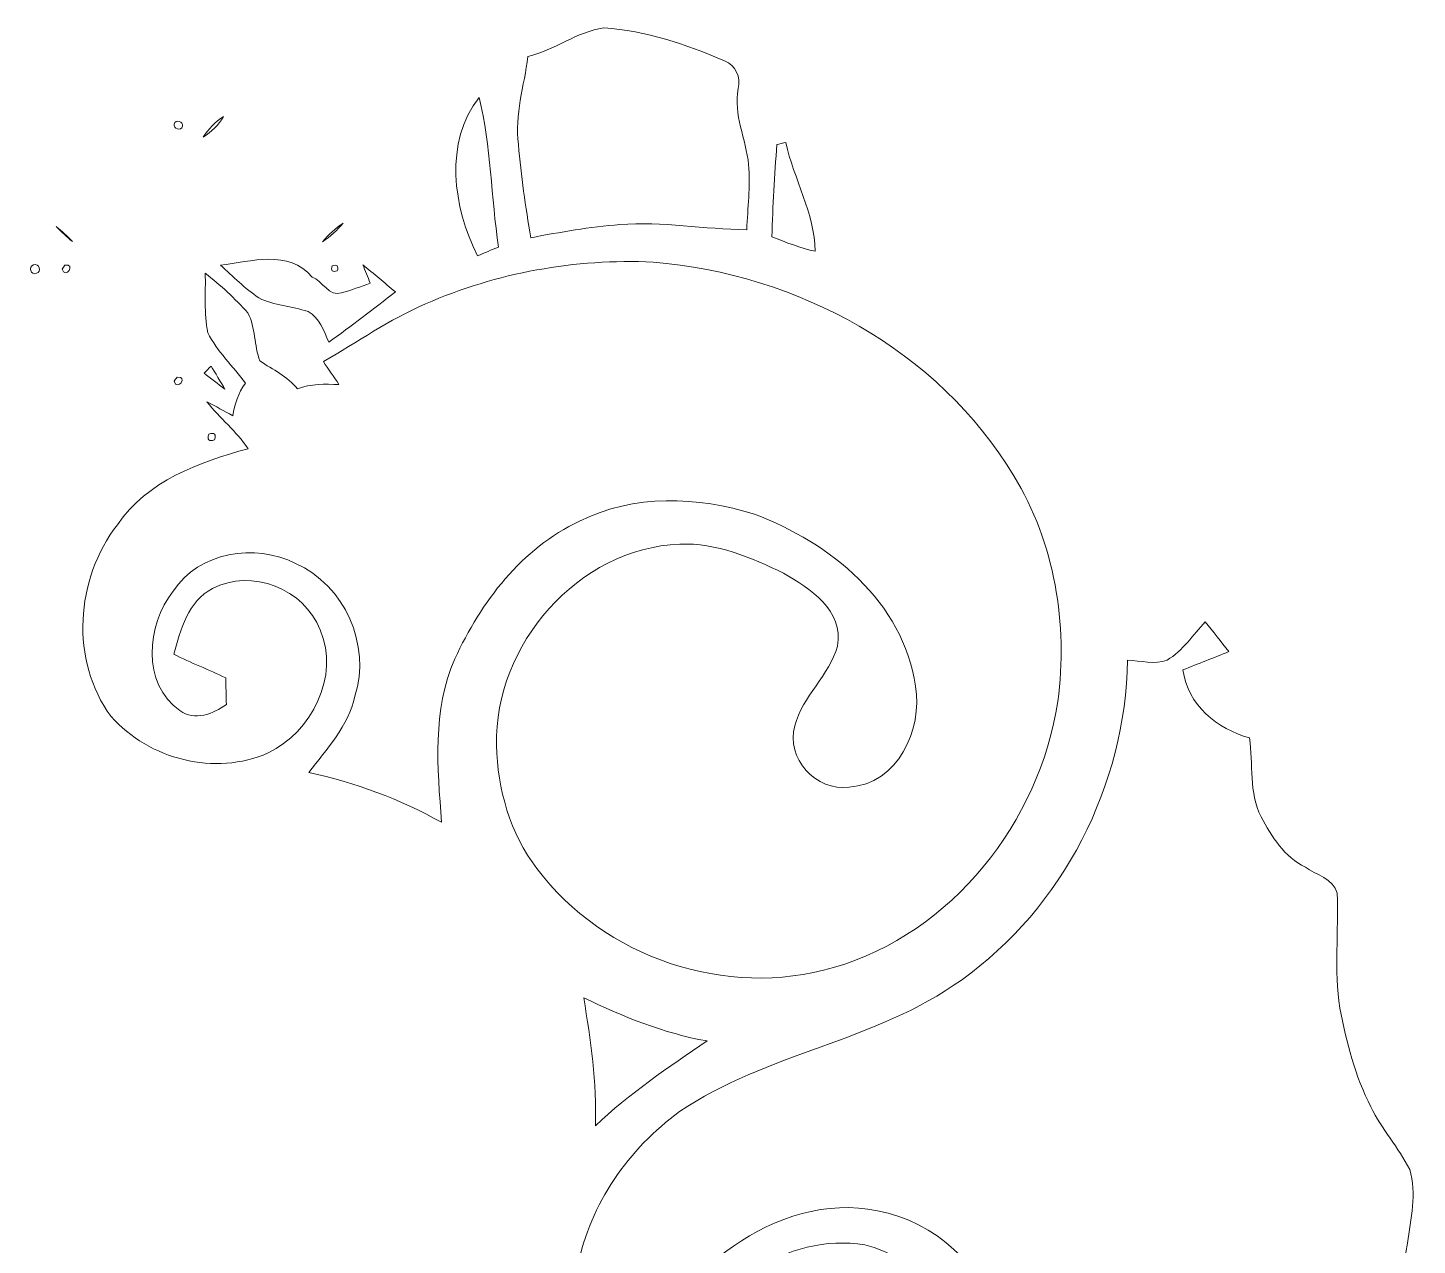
# Model space of a CAD drawing. Header units: centimetres. Extents: x -16.2 to 16.1, y -15.7 to 15.7.
# Drawn here: x -13.59 to 0.4, y -1.43 to 10.82 of the extents above; entities that cross this region are included whole.
import ezdxf

# ---------------------------------------------------------------- set-up
doc = ezdxf.new("R2010")
doc.units = ezdxf.units.CM
doc.header["$MEASUREMENT"] = 0
doc.layers.add('Layer 1', color=7, linetype='Continuous')

msp = doc.modelspace()

# ---------------------------------------------------------------- linework, layer by layer
at = {"layer": 'Layer 1', "color": 251, "lineweight": 9}
for points, knots in [([(-8.54912, 10.53236), (-8.58581, 10.23813), (-8.68635, 9.9464), (-8.64508, 9.64652), (-8.64508, 9.64652), (-8.61932, 9.3322), (-8.57205, 9.01964), (-8.52125, 8.70814), (-8.52125, 8.70814), (-8.22386, 8.76564), (-7.92506, 8.81573), (-7.62273, 8.84149), (-7.62273, 8.84149), (-7.19622, 8.8757), (-6.77288, 8.79245), (-6.34638, 8.78893), (-6.34638, 8.78893), (-6.3365, 9.00729), (-6.30828, 9.22638), (-6.32803, 9.44474), (-6.32803, 9.44474), (-6.35061, 9.70086), (-6.48361, 9.94781), (-6.4314, 10.20921), (-6.4314, 10.20921), (-6.40353, 10.32492), (-6.4575, 10.44593), (-6.57039, 10.48967), (-6.57039, 10.48967), (-6.95598, 10.65406), (-7.36308, 10.79306), (-7.78359, 10.82199), (-7.78359, 10.82199), (-8.05735, 10.78177), (-8.28171, 10.59727), (-8.54912, 10.53236), (-8.54912, 10.53236), (-8.54912, 10.53236), (-8.54912, 10.53236), (-8.54912, 10.53236)], [0, 0, 0, 0, 0.09090909, 0.09090909, 0.09090909, 0.09090909, 0.18181818, 0.18181818, 0.18181818, 0.18181818, 0.27272727, 0.27272727, 0.27272727, 0.27272727, 0.36363636, 0.36363636, 0.36363636, 0.36363636, 0.45454545, 0.45454545, 0.45454545, 0.45454545, 0.54545455, 0.54545455, 0.54545455, 0.54545455, 0.63636364, 0.63636364, 0.63636364, 0.63636364, 0.72727273, 0.72727273, 0.72727273, 0.72727273, 0.81818182, 0.81818182, 0.81818182, 0.81818182, 1, 1, 1, 1]), ([(-9.05747, 8.52681), (-8.98656, 8.5561), (-8.91601, 8.58572), (-8.8451, 8.615), (-8.8451, 8.615), (-8.9206, 9.11595), (-8.9213, 9.62783), (-9.03983, 10.12172), (-9.03983, 10.12172), (-9.39578, 9.67087), (-9.3023, 9.01082), (-9.05747, 8.52681), (-9.05747, 8.52681), (-9.05747, 8.52681), (-9.05747, 8.52681), (-9.05747, 8.52681)], [0, 0, 0, 0, 0.2, 0.2, 0.2, 0.2, 0.4, 0.4, 0.4, 0.4, 0.6, 0.6, 0.6, 0.6, 1, 1, 1, 1]), ([(-12.103, 9.86772), (-12.13546, 9.8275), (-12.06631, 9.77599), (-12.03527, 9.81621), (-12.03527, 9.81621), (-12.00281, 9.85643), (-12.07231, 9.90793), (-12.103, 9.86772), (-12.103, 9.86772), (-12.103, 9.86772), (-12.103, 9.86772), (-12.103, 9.86772)], [0, 0, 0, 0, 0.25, 0.25, 0.25, 0.25, 0.5, 0.5, 0.5, 0.5, 1, 1, 1, 1]), ([(-11.81972, 9.72096), (-11.73576, 9.77317), (-11.66521, 9.84373), (-11.613, 9.92769), (-11.613, 9.92769), (-11.69696, 9.87548), (-11.76751, 9.80493), (-11.81972, 9.72096), (-11.81972, 9.72096), (-11.81972, 9.72096), (-11.81972, 9.72096), (-11.81972, 9.72096)], [0, 0, 0, 0, 0.25, 0.25, 0.25, 0.25, 0.5, 0.5, 0.5, 0.5, 1, 1, 1, 1]), ([(-6.04299, 9.64758), (-6.06556, 9.3382), (-6.08567, 9.02847), (-6.09202, 8.71801), (-6.09202, 8.71801), (-5.9495, 8.66227), (-5.80663, 8.6023), (-5.65564, 8.57196), (-5.65564, 8.57196), (-5.66446, 8.95367), (-5.87154, 9.29904), (-5.95409, 9.66663), (-5.95409, 9.66663), (-5.97631, 9.66205), (-6.02076, 9.65217), (-6.04299, 9.64758), (-6.04299, 9.64758), (-6.04299, 9.64758), (-6.04299, 9.64758), (-6.04299, 9.64758)], [0, 0, 0, 0, 0.16666667, 0.16666667, 0.16666667, 0.16666667, 0.33333333, 0.33333333, 0.33333333, 0.33333333, 0.5, 0.5, 0.5, 0.5, 0.66666667, 0.66666667, 0.66666667, 0.66666667, 1, 1, 1, 1]), ([(-13.29892, 8.82032), (-13.24847, 8.7667), (-13.19415, 8.71695), (-13.13594, 8.67145), (-13.13594, 8.67145), (-13.18638, 8.72507), (-13.24142, 8.77446), (-13.29892, 8.82032), (-13.29892, 8.82032), (-13.29892, 8.82032), (-13.29892, 8.82032), (-13.29892, 8.82032)], [0, 0, 0, 0, 0.25, 0.25, 0.25, 0.25, 0.5, 0.5, 0.5, 0.5, 1, 1, 1, 1]), ([(-10.61851, 8.66757), (-10.53913, 8.71872), (-10.46929, 8.78257), (-10.41108, 8.85665), (-10.41108, 8.85665), (-10.48798, 8.80268), (-10.55925, 8.7406), (-10.61851, 8.66757), (-10.61851, 8.66757), (-10.61851, 8.66757), (-10.61851, 8.66757), (-10.61851, 8.66757)], [0, 0, 0, 0, 0.25, 0.25, 0.25, 0.25, 0.5, 0.5, 0.5, 0.5, 1, 1, 1, 1]), ([(-11.6458, 8.43191), (-11.52057, 8.31761), (-11.39815, 8.19908), (-11.25881, 8.10206), (-11.25881, 8.10206), (-11.105, 8.02339), (-10.92508, 8.02092), (-10.76351, 7.96483), (-10.76351, 7.96483), (-10.64638, 7.90239), (-10.60229, 7.77081), (-10.55536, 7.6558), (-10.55536, 7.6558), (-10.32783, 7.81984), (-10.10452, 7.98988), (-9.88438, 8.16345), (-9.88438, 8.16345), (-9.9941, 8.25482), (-10.10134, 8.34795), (-10.21211, 8.4372), (-10.21211, 8.4372), (-10.18707, 8.37511), (-10.16167, 8.31338), (-10.13696, 8.25129), (-10.13696, 8.25129), (-10.23221, 8.21566), (-10.32853, 8.18144), (-10.42625, 8.15286), (-10.42625, 8.15286), (-10.5462, 8.10982), (-10.62204, 8.2781), (-10.72258, 8.31232), (-10.72258, 8.31232), (-10.95859, 8.59419), (-11.33748, 8.46825), (-11.6458, 8.43191), (-11.6458, 8.43191), (-11.6458, 8.43191), (-11.6458, 8.43191), (-11.6458, 8.43191)], [0, 0, 0, 0, 0.09090909, 0.09090909, 0.09090909, 0.09090909, 0.18181818, 0.18181818, 0.18181818, 0.18181818, 0.27272727, 0.27272727, 0.27272727, 0.27272727, 0.36363636, 0.36363636, 0.36363636, 0.36363636, 0.45454545, 0.45454545, 0.45454545, 0.45454545, 0.54545455, 0.54545455, 0.54545455, 0.54545455, 0.63636364, 0.63636364, 0.63636364, 0.63636364, 0.72727273, 0.72727273, 0.72727273, 0.72727273, 0.81818182, 0.81818182, 0.81818182, 0.81818182, 1, 1, 1, 1]), ([(-13.52646, 8.43403), (-13.58502, 8.41815), (-13.55327, 8.32643), (-13.49753, 8.35007), (-13.49753, 8.35007), (-13.43862, 8.36524), (-13.47108, 8.45837), (-13.52646, 8.43403), (-13.52646, 8.43403), (-13.52646, 8.43403), (-13.52646, 8.43403), (-13.52646, 8.43403)], [0, 0, 0, 0, 0.25, 0.25, 0.25, 0.25, 0.5, 0.5, 0.5, 0.5, 1, 1, 1, 1]), ([(-13.21108, 8.43262), (-13.21849, 8.42275), (-13.2326, 8.40263), (-13.24001, 8.39275), (-13.24001, 8.39275), (-13.21002, 8.28198), (-13.0929, 8.45131), (-13.21108, 8.43262), (-13.21108, 8.43262), (-13.21108, 8.43262), (-13.21108, 8.43262), (-13.21108, 8.43262)], [0, 0, 0, 0, 0.25, 0.25, 0.25, 0.25, 0.5, 0.5, 0.5, 0.5, 1, 1, 1, 1]), ([(-9.5817, 8.04174), (-9.94436, 7.88546), (-10.26679, 7.65615), (-10.60899, 7.46248), (-10.60899, 7.46248), (-10.55677, 7.38487), (-10.50316, 7.30831), (-10.45165, 7.23035), (-10.45165, 7.23035), (-10.59241, 7.23599), (-10.73528, 7.23776), (-10.86899, 7.18731), (-10.86899, 7.18731), (-10.97023, 7.31325), (-11.1177, 7.37993), (-11.24787, 7.46812), (-11.24787, 7.46812), (-11.30643, 7.6237), (-11.29161, 7.80326), (-11.36852, 7.95178), (-11.36852, 7.95178), (-11.49975, 8.09748), (-11.6451, 8.23012), (-11.7982, 8.35254), (-11.7982, 8.35254), (-11.79326, 8.15322), (-11.81196, 7.94896), (-11.77316, 7.75246), (-11.77316, 7.75246), (-11.67755, 7.56196), (-11.51704, 7.4145), (-11.39321, 7.2427), (-11.39321, 7.2427), (-11.46906, 7.1485), (-11.49764, 7.03174), (-11.52163, 6.91602), (-11.52163, 6.91602), (-11.60735, 6.964), (-11.69343, 7.01198), (-11.78162, 7.05502), (-11.78162, 7.05502), (-11.64933, 6.89345), (-11.48458, 6.75904), (-11.36746, 6.58477), (-11.36746, 6.58477), (-11.85923, 6.44895), (-12.3817, 6.26056), (-12.68332, 5.81818), (-12.68332, 5.81818), (-13.10489, 5.27491), (-13.1624, 4.45258), (-12.74682, 3.88954), (-12.74682, 3.88954), (-12.36582, 3.45527), (-11.69872, 3.28559), (-11.16497, 3.52124), (-11.16497, 3.52124), (-10.72893, 3.7315), (-10.4393, 4.29489), (-10.6418, 4.76126), (-10.6418, 4.76126), (-10.80161, 5.17471), (-11.33113, 5.37968), (-11.72553, 5.17754), (-11.72553, 5.17754), (-11.97106, 5.05018), (-12.04691, 4.76126), (-12.11394, 4.51468), (-12.11394, 4.51468), (-11.9432, 4.42718), (-11.76328, 4.36086), (-11.59148, 4.27619), (-11.59148, 4.27619), (-11.59006, 4.20951), (-11.58724, 4.07687), (-11.58583, 4.01055), (-11.58583, 4.01055), (-11.71777, 3.91353), (-11.90686, 3.84016), (-12.05361, 3.94811), (-12.05361, 3.94811), (-12.44026, 4.21622), (-12.39158, 4.81029), (-12.12029, 5.14897), (-12.12029, 5.14897), (-11.86241, 5.54936), (-11.29691, 5.63227), (-10.88839, 5.43013), (-10.88839, 5.43013), (-10.39662, 5.21034), (-10.12532, 4.60745), (-10.29149, 4.09274), (-10.29149, 4.09274), (-10.35922, 3.79288), (-10.57618, 3.56146), (-10.75575, 3.32334), (-10.75575, 3.32334), (-10.28655, 3.22844), (-9.83957, 3.05381), (-9.42013, 2.8238), (-9.42013, 2.8238), (-9.45788, 3.37272), (-9.51644, 3.95093), (-9.28396, 4.46845), (-9.28396, 4.46845), (-9.0236, 5.04173), (-8.61297, 5.58182), (-8.02983, 5.85416), (-8.02983, 5.85416), (-7.48691, 6.12862), (-6.83709, 6.10534), (-6.26876, 5.92437), (-6.26876, 5.92437), (-5.50853, 5.64179), (-4.76911, 5.04136), (-4.64704, 4.19399), (-4.64704, 4.19399), (-4.57437, 3.75937), (-4.82449, 3.20516), (-5.31626, 3.17834), (-5.31626, 3.17834), (-5.64752, 3.12895), (-5.95656, 3.47009), (-5.86095, 3.79394), (-5.86095, 3.79394), (-5.78722, 4.09557), (-5.51135, 4.30018), (-5.43339, 4.59757), (-5.43339, 4.59757), (-5.36283, 4.95671), (-5.71314, 5.17859), (-5.97666, 5.33206), (-5.97666, 5.33206), (-6.30263, 5.48657), (-6.65118, 5.64109), (-7.02053, 5.62345), (-7.02053, 5.62345), (-8.04641, 5.58218), (-8.88884, 4.6078), (-8.86591, 3.59921), (-8.86591, 3.59921), (-8.85568, 3.15859), (-8.72974, 2.71021), (-8.45846, 2.35743), (-8.45846, 2.35743), (-7.78747, 1.45996), (-6.54816, 1.04157), (-5.47113, 1.36224), (-5.47113, 1.36224), (-4.27733, 1.70479), (-3.39892, 2.8298), (-3.21336, 4.03983), (-3.21336, 4.03983), (-3.11105, 4.81841), (-3.24475, 5.63756), (-3.65786, 6.31172), (-3.65786, 6.31172), (-4.4128, 7.57537), (-5.8412, 8.34583), (-7.28865, 8.46331), (-7.28865, 8.46331), (-8.07181, 8.49895), (-8.86415, 8.35747), (-9.5817, 8.04174), (-9.5817, 8.04174), (-9.5817, 8.04174), (-9.5817, 8.04174), (-9.5817, 8.04174)], [0, 0, 0, 0, 0.02325581, 0.02325581, 0.02325581, 0.02325581, 0.04651163, 0.04651163, 0.04651163, 0.04651163, 0.06976744, 0.06976744, 0.06976744, 0.06976744, 0.09302326, 0.09302326, 0.09302326, 0.09302326, 0.11627907, 0.11627907, 0.11627907, 0.11627907, 0.13953488, 0.13953488, 0.13953488, 0.13953488, 0.1627907, 0.1627907, 0.1627907, 0.1627907, 0.18604651, 0.18604651, 0.18604651, 0.18604651, 0.20930233, 0.20930233, 0.20930233, 0.20930233, 0.23255814, 0.23255814, 0.23255814, 0.23255814, 0.25581395, 0.25581395, 0.25581395, 0.25581395, 0.27906977, 0.27906977, 0.27906977, 0.27906977, 0.30232558, 0.30232558, 0.30232558, 0.30232558, 0.3255814, 0.3255814, 0.3255814, 0.3255814, 0.34883721, 0.34883721, 0.34883721, 0.34883721, 0.37209302, 0.37209302, 0.37209302, 0.37209302, 0.39534884, 0.39534884, 0.39534884, 0.39534884, 0.41860465, 0.41860465, 0.41860465, 0.41860465, 0.44186047, 0.44186047, 0.44186047, 0.44186047, 0.46511628, 0.46511628, 0.46511628, 0.46511628, 0.48837209, 0.48837209, 0.48837209, 0.48837209, 0.51162791, 0.51162791, 0.51162791, 0.51162791, 0.53488372, 0.53488372, 0.53488372, 0.53488372, 0.55813953, 0.55813953, 0.55813953, 0.55813953, 0.58139535, 0.58139535, 0.58139535, 0.58139535, 0.60465116, 0.60465116, 0.60465116, 0.60465116, 0.62790698, 0.62790698, 0.62790698, 0.62790698, 0.65116279, 0.65116279, 0.65116279, 0.65116279, 0.6744186, 0.6744186, 0.6744186, 0.6744186, 0.69767442, 0.69767442, 0.69767442, 0.69767442, 0.72093023, 0.72093023, 0.72093023, 0.72093023, 0.74418605, 0.74418605, 0.74418605, 0.74418605, 0.76744186, 0.76744186, 0.76744186, 0.76744186, 0.79069767, 0.79069767, 0.79069767, 0.79069767, 0.81395349, 0.81395349, 0.81395349, 0.81395349, 0.8372093, 0.8372093, 0.8372093, 0.8372093, 0.86046512, 0.86046512, 0.86046512, 0.86046512, 0.88372093, 0.88372093, 0.88372093, 0.88372093, 0.90697674, 0.90697674, 0.90697674, 0.90697674, 0.93023256, 0.93023256, 0.93023256, 0.93023256, 0.95348837, 0.95348837, 0.95348837, 0.95348837, 1, 1, 1, 1]), ([(-10.52044, 8.42557), (-10.53561, 8.37653), (-10.51867, 8.35924), (-10.46929, 8.37442), (-10.46929, 8.37442), (-10.45377, 8.42416), (-10.47104, 8.44108), (-10.52044, 8.42557), (-10.52044, 8.42557), (-10.52044, 8.42557), (-10.52044, 8.42557), (-10.52044, 8.42557)], [0, 0, 0, 0, 0.25, 0.25, 0.25, 0.25, 0.5, 0.5, 0.5, 0.5, 1, 1, 1, 1]), ([(-11.81055, 7.34324), (-11.7407, 7.29032), (-11.67085, 7.23776), (-11.60065, 7.18519), (-11.60065, 7.18519), (-11.63557, 7.24305), (-11.70542, 7.35876), (-11.74035, 7.41662), (-11.74035, 7.41662), (-11.76398, 7.39227), (-11.78727, 7.36793), (-11.81055, 7.34324), (-11.81055, 7.34324), (-11.81055, 7.34324), (-11.81055, 7.34324), (-11.81055, 7.34324)], [0, 0, 0, 0, 0.2, 0.2, 0.2, 0.2, 0.4, 0.4, 0.4, 0.4, 0.6, 0.6, 0.6, 0.6, 1, 1, 1, 1]), ([(-12.08219, 7.30373), (-12.0896, 7.29385), (-12.10371, 7.27374), (-12.11112, 7.26386), (-12.11112, 7.26386), (-12.08113, 7.15309), (-11.96401, 7.32242), (-12.08219, 7.30373), (-12.08219, 7.30373), (-12.08219, 7.30373), (-12.08219, 7.30373), (-12.08219, 7.30373)], [0, 0, 0, 0, 0.25, 0.25, 0.25, 0.25, 0.5, 0.5, 0.5, 0.5, 1, 1, 1, 1]), ([(-11.76328, 6.73152), (-11.78162, 6.67437), (-11.76222, 6.65462), (-11.70472, 6.67296), (-11.70472, 6.67296), (-11.68637, 6.73046), (-11.70578, 6.74987), (-11.76328, 6.73152), (-11.76328, 6.73152), (-11.76328, 6.73152), (-11.76328, 6.73152), (-11.76328, 6.73152)], [0, 0, 0, 0, 0.25, 0.25, 0.25, 0.25, 0.5, 0.5, 0.5, 0.5, 1, 1, 1, 1]), ([(-2.11375, 4.4554), (-2.2404, 4.40883), (-2.3801, 4.44975), (-2.51098, 4.45469), (-2.51098, 4.45469), (-2.5325, 3.19951), (-3.15973, 1.96444), (-4.18561, 1.2356), (-4.18561, 1.2356), (-5.0432, 0.61436), (-6.15023, 0.50499), (-7.0223, -0.08944), (-7.0223, -0.08944), (-7.53453, -0.46268), (-7.92541, -1.0183), (-8.04676, -1.64589), (-8.04676, -1.64589), (-8.27889, -2.67741), (-7.74302, -3.86769), (-6.75807, -4.29984), (-6.75807, -4.29984), (-5.97561, -4.67943), (-4.95643, -4.4286), (-4.41421, -3.75586), (-4.41421, -3.75586), (-4.15386, -3.41648), (-4.01416, -2.96458), (-4.11647, -2.54054), (-4.11647, -2.54054), (-4.21278, -2.01172), (-4.63892, -1.56228), (-5.15822, -1.42999), (-5.15822, -1.42999), (-5.54345, -1.36826), (-5.94915, -1.4695), (-6.26735, -1.69281), (-6.26735, -1.69281), (-6.35096, -1.76125), (-6.44339, -1.83674), (-6.4769, -1.94364), (-6.4769, -1.94364), (-6.48925, -2.19305), (-6.29769, -2.37332), (-6.21232, -2.58993), (-6.21232, -2.58993), (-6.12942, -2.81429), (-6.31639, -3.13461), (-6.58344, -3.07006), (-6.58344, -3.07006), (-6.87836, -3.09757), (-7.0992, -2.81076), (-7.11296, -2.54018), (-7.11296, -2.54018), (-7.10732, -2.09851), (-6.84908, -1.67941), (-6.47973, -1.4441), (-6.47973, -1.4441), (-6.06345, -1.15341), (-5.53887, -0.97738), (-5.02981, -1.08991), (-5.02981, -1.08991), (-4.44173, -1.18975), (-3.98665, -1.65436), (-3.76263, -2.18846), (-3.76263, -2.18846), (-3.56014, -2.59169), (-3.64163, -3.05912), (-3.68608, -3.48916), (-3.68608, -3.48916), (-3.57284, -3.59146), (-3.45783, -3.69165), (-3.33965, -3.78831), (-3.33965, -3.78831), (-3.38304, -3.6913), (-3.43137, -3.5964), (-3.47688, -3.50045), (-3.47688, -3.50045), (-3.36152, -3.47646), (-3.25005, -3.43553), (-3.13363, -3.41895), (-3.13363, -3.41895), (-2.94383, -3.49621), (-2.81789, -3.6853), (-2.62916, -3.7675), (-2.62916, -3.7675), (-2.42349, -3.79219), (-2.21464, -3.76538), (-2.00756, -3.76644), (-2.00756, -3.76644), (-2.14056, -3.62427), (-2.2658, -3.4694), (-2.4316, -3.36463), (-2.4316, -3.36463), (-2.59141, -3.28031), (-2.78226, -3.29019), (-2.95124, -3.23833), (-2.95124, -3.23833), (-3.06801, -3.11945), (-3.11987, -2.94694), (-3.26557, -2.8538), (-3.26557, -2.8538), (-3.21759, -2.81676), (-3.16855, -2.78113), (-3.11987, -2.7455), (-3.11987, -2.7455), (-3.14739, -2.66754), (-3.17596, -2.58993), (-3.20313, -2.51196), (-3.20313, -2.51196), (-3.1234, -2.5229), (-3.04402, -2.54477), (-2.96288, -2.54477), (-2.96288, -2.54477), (-2.90432, -2.50596), (-2.85917, -2.45058), (-2.80837, -2.4026), (-2.80837, -2.4026), (-2.78015, -2.47316), (-2.75157, -2.54371), (-2.72264, -2.61427), (-2.72264, -2.61427), (-2.62139, -2.63896), (-2.52332, -2.67494), (-2.42666, -2.7141), (-2.42666, -2.7141), (-2.39456, -2.87426), (-2.39491, -3.0443), (-2.33282, -3.1967), (-2.33282, -3.1967), (-2.21253, -3.3738), (-2.0312, -3.50009), (-1.86222, -3.6278), (-1.86222, -3.6278), (-1.85693, -3.43448), (-1.86151, -3.24221), (-1.87598, -3.0503), (-1.87598, -3.0503), (-1.96876, -2.87426), (-2.13244, -2.74515), (-2.23016, -2.57264), (-2.23016, -2.57264), (-2.21676, -2.45905), (-2.17337, -2.35145), (-2.14162, -2.24244), (-2.14162, -2.24244), (-2.06965, -2.26784), (-1.99768, -2.29571), (-1.92642, -2.32393), (-1.92642, -2.32393), (-2.02626, -2.19764), (-2.13174, -2.07416), (-2.20441, -1.92988), (-2.20441, -1.92988), (-2.10034, -1.95704), (-1.99874, -1.99444), (-1.90032, -2.03783), (-1.90032, -2.03783), (-1.87739, -1.91471), (-1.84987, -1.79088), (-1.78602, -1.68117), (-1.78602, -1.68117), (-1.71687, -1.787), (-1.68971, -1.91118), (-1.67701, -2.03536), (-1.67701, -2.03536), (-1.56835, -1.98562), (-1.45229, -1.95598), (-1.3327, -1.95634), (-1.3327, -1.95634), (-1.43818, -2.10309), (-1.57435, -2.22374), (-1.6943, -2.3585), (-1.6943, -2.3585), (-1.5994, -2.32393), (-1.50591, -2.28654), (-1.41065, -2.25232), (-1.41065, -2.25232), (-1.38315, -2.35815), (-1.33905, -2.45975), (-1.3207, -2.56805), (-1.3207, -2.56805), (-1.40396, -2.76526), (-1.60681, -2.89049), (-1.68371, -3.09193), (-1.68371, -3.09193), (-1.70982, -3.26761), (-1.66925, -3.44576), (-1.6689, -3.62286), (-1.6689, -3.62286), (-1.52637, -3.50503), (-1.3902, -3.37697), (-1.27554, -3.23128), (-1.27554, -3.23128), (-1.18029, -3.08064), (-1.19158, -2.89226), (-1.13125, -2.73033), (-1.13125, -2.73033), (-1.00108, -2.61991), (-0.83774, -2.5483), (-0.74214, -2.39872), (-0.74214, -2.39872), (-0.71004, -2.45869), (-0.67829, -2.51866), (-0.64654, -2.57899), (-0.64654, -2.57899), (-0.56399, -2.54089), (-0.48214, -2.50173), (-0.39959, -2.46398), (-0.39959, -2.46398), (-0.41723, -2.60792), (-0.44228, -2.76667), (-0.31739, -2.87215), (-0.31739, -2.87215), (-0.46521, -2.93847), (-0.53118, -3.08628), (-0.62466, -3.20693), (-0.62466, -3.20693), (-0.79082, -3.31524), (-1.02789, -3.25421), (-1.18065, -3.39108), (-1.18065, -3.39108), (-1.31083, -3.50538), (-1.42865, -3.63344), (-1.54683, -3.76009), (-1.54683, -3.76009), (-1.31753, -3.7735), (-1.08469, -3.7869), (-0.8575, -3.74915), (-0.8575, -3.74915), (-0.68675, -3.66449), (-0.56328, -3.50468), (-0.45039, -3.35616), (-0.45039, -3.35616), (-0.35161, -3.18506), (-0.19075, -3.05101), (-0.13854, -2.85416), (-0.13854, -2.85416), (0.02798, -2.38073), (0.234, -1.91471), (0.30561, -1.41412), (0.30561, -1.41412), (0.34018, -1.17141), (0.40439, -0.91317), (0.32854, -0.67187), (0.32854, -0.67187), (0.21848, -0.44998), (0.04456, -0.26583), (-0.06163, -0.04146), (-0.06163, -0.04146), (-0.22144, 0.26934), (-0.30963, 0.61083), (-0.37349, 0.95267), (-0.37349, 0.95267), (-0.43346, 1.33579), (-0.38654, 1.72525), (-0.4003, 2.11013), (-0.4003, 2.11013), (-0.43769, 2.25583), (-0.6162, 2.29322), (-0.72169, 2.37295), (-0.72169, 2.37295), (-0.93334, 2.47244), (-1.06175, 2.67916), (-1.16724, 2.87778), (-1.16724, 2.87778), (-1.29141, 3.12225), (-1.24732, 3.40977), (-1.284, 3.67259), (-1.284, 3.67259), (-1.61139, 3.7636), (-1.90773, 4.00314), (-1.95429, 4.35803), (-1.95429, 4.35803), (-1.80013, 4.41943), (-1.64526, 4.47974), (-1.49145, 4.54148), (-1.49145, 4.54148), (-1.57082, 4.64167), (-1.65126, 4.74256), (-1.72957, 4.8424), (-1.72957, 4.8424), (-1.85234, 4.7094), (-1.95676, 4.551), (-2.11375, 4.4554), (-2.11375, 4.4554), (-2.11375, 4.4554), (-2.11375, 4.4554), (-2.11375, 4.4554)], [0, 0, 0, 0, 0.01369863, 0.01369863, 0.01369863, 0.01369863, 0.02739726, 0.02739726, 0.02739726, 0.02739726, 0.04109589, 0.04109589, 0.04109589, 0.04109589, 0.05479452, 0.05479452, 0.05479452, 0.05479452, 0.06849315, 0.06849315, 0.06849315, 0.06849315, 0.08219178, 0.08219178, 0.08219178, 0.08219178, 0.09589041, 0.09589041, 0.09589041, 0.09589041, 0.10958904, 0.10958904, 0.10958904, 0.10958904, 0.12328767, 0.12328767, 0.12328767, 0.12328767, 0.1369863, 0.1369863, 0.1369863, 0.1369863, 0.15068493, 0.15068493, 0.15068493, 0.15068493, 0.16438356, 0.16438356, 0.16438356, 0.16438356, 0.17808219, 0.17808219, 0.17808219, 0.17808219, 0.19178082, 0.19178082, 0.19178082, 0.19178082, 0.20547945, 0.20547945, 0.20547945, 0.20547945, 0.21917808, 0.21917808, 0.21917808, 0.21917808, 0.23287671, 0.23287671, 0.23287671, 0.23287671, 0.24657534, 0.24657534, 0.24657534, 0.24657534, 0.26027397, 0.26027397, 0.26027397, 0.26027397, 0.2739726, 0.2739726, 0.2739726, 0.2739726, 0.28767123, 0.28767123, 0.28767123, 0.28767123, 0.30136986, 0.30136986, 0.30136986, 0.30136986, 0.31506849, 0.31506849, 0.31506849, 0.31506849, 0.32876712, 0.32876712, 0.32876712, 0.32876712, 0.34246575, 0.34246575, 0.34246575, 0.34246575, 0.35616438, 0.35616438, 0.35616438, 0.35616438, 0.36986301, 0.36986301, 0.36986301, 0.36986301, 0.38356164, 0.38356164, 0.38356164, 0.38356164, 0.39726027, 0.39726027, 0.39726027, 0.39726027, 0.4109589, 0.4109589, 0.4109589, 0.4109589, 0.42465753, 0.42465753, 0.42465753, 0.42465753, 0.43835616, 0.43835616, 0.43835616, 0.43835616, 0.45205479, 0.45205479, 0.45205479, 0.45205479, 0.46575342, 0.46575342, 0.46575342, 0.46575342, 0.47945205, 0.47945205, 0.47945205, 0.47945205, 0.49315068, 0.49315068, 0.49315068, 0.49315068, 0.50684932, 0.50684932, 0.50684932, 0.50684932, 0.52054795, 0.52054795, 0.52054795, 0.52054795, 0.53424658, 0.53424658, 0.53424658, 0.53424658, 0.54794521, 0.54794521, 0.54794521, 0.54794521, 0.56164384, 0.56164384, 0.56164384, 0.56164384, 0.57534247, 0.57534247, 0.57534247, 0.57534247, 0.5890411, 0.5890411, 0.5890411, 0.5890411, 0.60273973, 0.60273973, 0.60273973, 0.60273973, 0.61643836, 0.61643836, 0.61643836, 0.61643836, 0.63013699, 0.63013699, 0.63013699, 0.63013699, 0.64383562, 0.64383562, 0.64383562, 0.64383562, 0.65753425, 0.65753425, 0.65753425, 0.65753425, 0.67123288, 0.67123288, 0.67123288, 0.67123288, 0.68493151, 0.68493151, 0.68493151, 0.68493151, 0.69863014, 0.69863014, 0.69863014, 0.69863014, 0.71232877, 0.71232877, 0.71232877, 0.71232877, 0.7260274, 0.7260274, 0.7260274, 0.7260274, 0.73972603, 0.73972603, 0.73972603, 0.73972603, 0.75342466, 0.75342466, 0.75342466, 0.75342466, 0.76712329, 0.76712329, 0.76712329, 0.76712329, 0.78082192, 0.78082192, 0.78082192, 0.78082192, 0.79452055, 0.79452055, 0.79452055, 0.79452055, 0.80821918, 0.80821918, 0.80821918, 0.80821918, 0.82191781, 0.82191781, 0.82191781, 0.82191781, 0.83561644, 0.83561644, 0.83561644, 0.83561644, 0.84931507, 0.84931507, 0.84931507, 0.84931507, 0.8630137, 0.8630137, 0.8630137, 0.8630137, 0.87671233, 0.87671233, 0.87671233, 0.87671233, 0.89041096, 0.89041096, 0.89041096, 0.89041096, 0.90410959, 0.90410959, 0.90410959, 0.90410959, 0.91780822, 0.91780822, 0.91780822, 0.91780822, 0.93150685, 0.93150685, 0.93150685, 0.93150685, 0.94520548, 0.94520548, 0.94520548, 0.94520548, 0.95890411, 0.95890411, 0.95890411, 0.95890411, 0.97260274, 0.97260274, 0.97260274, 0.97260274, 1, 1, 1, 1]), ([(-7.98785, 1.05603), (-7.91518, 0.62917), (-7.85662, 0.20196), (-7.87002, -0.23372), (-7.87002, -0.23372), (-7.52959, 0.09471), (-7.13483, 0.35542), (-6.74607, 0.62176), (-6.74607, 0.62176), (-7.18105, 0.69867), (-7.59098, 0.8673), (-7.98785, 1.05603), (-7.98785, 1.05603), (-7.98785, 1.05603), (-7.98785, 1.05603), (-7.98785, 1.05603)], [0, 0, 0, 0, 0.2, 0.2, 0.2, 0.2, 0.4, 0.4, 0.4, 0.4, 0.6, 0.6, 0.6, 0.6, 1, 1, 1, 1])]:
    msp.add_open_spline(points, degree=3, knots=knots, dxfattribs=at)

doc.saveas('drawing.dxf')
